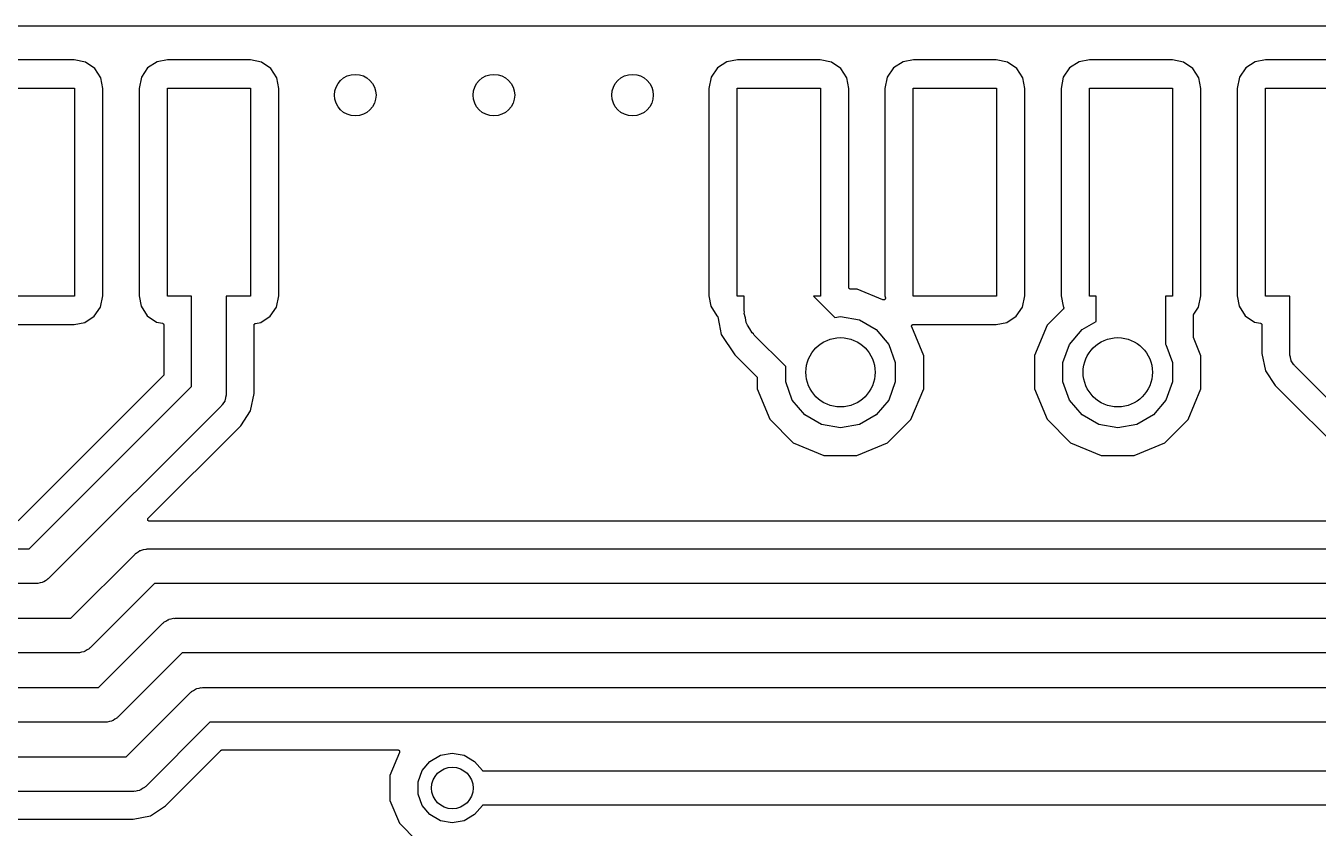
# Model space of a CAD drawing. Extents: x 0.3 to 75.7, y -92.7 to -0.5.
# Drawn here: x 27.62 to 36.95, y -61.29 to -55.5 of the extents above; entities that cross this region are included whole.
import ezdxf

# ---------------------------------------------------------------- set-up
doc = ezdxf.new("R2010")
doc.units = 0
doc.header["$MEASUREMENT"] = 0
doc.layers.add('BLACK', color=7, linetype='CONTINUOUS')

msp = doc.modelspace()

# ---------------------------------------------------------------- linework, layer by layer
at = {"layer": 'Black'}
for p, q in [((0.288, -55.5), (75.712, -55.5)), ((27.9737, -55.7458), (27.3762, -55.7458)), ((28.0543, -55.7622), (27.9737, -55.7458)), ((28.1212, -55.8078), (28.0543, -55.7622)), ((28.165, -55.876), (28.1212, -55.8078)), ((28.5028, -55.8038), (28.4572, -55.8707)), ((28.571, -55.76), (28.5028, -55.8038)), ((28.6462, -55.7458), (28.571, -55.76)), ((29.2437, -55.7458), (28.6462, -55.7458)), ((29.3243, -55.7622), (29.2437, -55.7458)), ((29.3912, -55.8078), (29.3243, -55.7622)), ((29.435, -55.876), (29.3912, -55.8078)), ((32.6128, -55.8038), (32.5672, -55.8707)), ((32.681, -55.76), (32.6128, -55.8038)), ((32.7562, -55.7458), (32.681, -55.76)), ((33.3537, -55.7458), (32.7562, -55.7458)), ((33.4343, -55.7622), (33.3537, -55.7458)), ((33.5012, -55.8078), (33.4343, -55.7622)), ((33.545, -55.876), (33.5012, -55.8078)), ((33.8828, -55.8038), (33.8372, -55.8707)), ((33.951, -55.76), (33.8828, -55.8038)), ((34.0262, -55.7458), (33.951, -55.76)), ((34.6237, -55.7458), (34.0262, -55.7458)), ((34.7043, -55.7622), (34.6237, -55.7458)), ((34.7712, -55.8078), (34.7043, -55.7622)), ((34.815, -55.876), (34.7712, -55.8078)), ((35.1528, -55.8038), (35.1072, -55.8707)), ((35.221, -55.76), (35.1528, -55.8038)), ((35.2962, -55.7458), (35.221, -55.76)), ((35.8937, -55.7458), (35.2962, -55.7458)), ((35.9743, -55.7622), (35.8937, -55.7458)), ((36.0412, -55.8078), (35.9743, -55.7622)), ((36.085, -55.876), (36.0412, -55.8078)), ((36.4228, -55.8038), (36.3772, -55.8707)), ((36.491, -55.76), (36.4228, -55.8038)), ((36.5662, -55.7458), (36.491, -55.76)), ((37.1637, -55.7458), (36.5662, -55.7458)), ((28.1792, -55.9512), (28.165, -55.876)), ((28.4572, -55.8707), (28.4408, -55.9513)), ((29.4492, -55.9512), (29.435, -55.876)), ((32.5672, -55.8707), (32.5508, -55.9513)), ((33.5592, -55.9512), (33.545, -55.876)), ((33.8372, -55.8707), (33.8208, -55.9513)), ((34.8292, -55.9512), (34.815, -55.876)), ((35.1072, -55.8707), (35.0908, -55.9513)), ((36.0992, -55.9512), (36.085, -55.876)), ((36.3772, -55.8707), (36.3608, -55.9513)), ((27.375, -55.95), (27.975, -55.95)), ((27.975, -55.95), (27.975, -57.45)), ((28.1792, -57.4487), (28.1792, -55.9512)), ((28.4408, -55.9513), (28.4408, -57.4488)), ((28.645, -57.45), (28.645, -55.95)), ((28.645, -55.95), (29.245, -55.95)), ((29.245, -55.95), (29.245, -57.45)), ((29.4492, -57.4487), (29.4492, -55.9512)), ((32.5508, -55.9513), (32.5508, -57.4488)), ((32.755, -57.45), (32.755, -55.95)), ((32.755, -55.95), (33.355, -55.95)), ((33.355, -55.95), (33.355, -57.45)), ((33.5592, -57.3871), (33.5592, -55.9512)), ((33.8208, -55.9513), (33.8208, -57.4488)), ((34.025, -57.45), (34.025, -55.95)), ((34.025, -55.95), (34.625, -55.95)), ((34.625, -55.95), (34.625, -57.45)), ((34.8292, -57.4487), (34.8292, -55.9512)), ((35.0908, -55.9513), (35.0908, -57.4488)), ((35.295, -57.45), (35.295, -55.95)), ((35.295, -55.95), (35.895, -55.95)), ((35.895, -55.95), (35.895, -57.45)), ((36.0992, -57.4487), (36.0992, -55.9512)), ((36.3608, -55.9513), (36.3608, -57.4488)), ((36.565, -57.45), (36.565, -55.95)), ((36.565, -55.95), (37.165, -55.95)), ((33.5594, -57.3882), (33.5592, -57.3871)), ((33.5594, -57.3893), (33.5594, -57.3882)), ((33.5598, -57.3904), (33.5594, -57.3893)), ((33.56, -57.3915), (33.5598, -57.3904)), ((33.5605, -57.3925), (33.56, -57.3915)), ((33.5609, -57.3936), (33.5605, -57.3925)), ((33.5616, -57.3944), (33.5609, -57.3936)), ((33.5622, -57.3954), (33.5616, -57.3944)), ((33.5631, -57.3961), (33.5622, -57.3954)), ((33.5638, -57.397), (33.5631, -57.3961)), ((33.5648, -57.3976), (33.5638, -57.397)), ((33.5657, -57.3983), (33.5648, -57.3976)), ((33.5667, -57.3987), (33.5657, -57.3983)), ((33.5677, -57.3993), (33.5667, -57.3987)), ((33.5688, -57.3995), (33.5677, -57.3993)), ((33.5699, -57.3999), (33.5688, -57.3995)), ((33.571, -57.3999), (33.5699, -57.3999)), ((33.5722, -57.4001), (33.571, -57.3999)), ((33.6199, -57.4001), (33.5722, -57.4001)), ((33.8057, -57.4773), (33.6199, -57.4001)), ((27.975, -57.45), (27.375, -57.45)), ((28.1628, -57.5293), (28.1792, -57.4487)), ((28.4408, -57.4488), (28.455, -57.524)), ((28.82, -57.45), (28.645, -57.45)), ((28.82, -58.1032), (28.82, -57.45)), ((29.245, -57.45), (29.07, -57.45)), ((29.07, -57.45), (29.07, -58.155)), ((29.4328, -57.5293), (29.4492, -57.4487)), ((32.5508, -57.4488), (32.565, -57.524)), ((32.805, -57.45), (32.755, -57.45)), ((32.805, -57.555), (32.805, -57.45)), ((33.355, -57.45), (33.305, -57.45)), ((33.305, -57.45), (33.305, -57.4514)), ((33.305, -57.4514), (33.4592, -57.6057)), ((33.8061, -57.4774), (33.8057, -57.4773)), ((33.8064, -57.4775), (33.8061, -57.4774)), ((33.8083, -57.4778), (33.8064, -57.4775)), ((33.8101, -57.4783), (33.8083, -57.4778)), ((33.8105, -57.4782), (33.8101, -57.4783)), ((33.8109, -57.4783), (33.8105, -57.4782)), ((33.8127, -57.4779), (33.8109, -57.4783)), ((33.8146, -57.4777), (33.8127, -57.4779)), ((33.8149, -57.4775), (33.8146, -57.4777)), ((33.8153, -57.4774), (33.8149, -57.4775)), ((33.8169, -57.4765), (33.8153, -57.4774)), ((33.8186, -57.4756), (33.8169, -57.4765)), ((33.8189, -57.4753), (33.8186, -57.4756)), ((33.8192, -57.4751), (33.8189, -57.4753)), ((33.8204, -57.4737), (33.8192, -57.4751)), ((33.8217, -57.4723), (33.8204, -57.4737)), ((33.8208, -57.4488), (33.8235, -57.4629)), ((33.8218, -57.4719), (33.8217, -57.4723)), ((33.822, -57.4716), (33.8218, -57.4719)), ((33.8227, -57.4699), (33.822, -57.4716)), ((33.8234, -57.4681), (33.8227, -57.4699)), ((33.8235, -57.4674), (33.8234, -57.4677)), ((33.8234, -57.4677), (33.8234, -57.4681)), ((33.8235, -57.4629), (33.8235, -57.4632)), ((33.8235, -57.4632), (33.8236, -57.4636)), ((33.8236, -57.4636), (33.8235, -57.4655)), ((33.8235, -57.4655), (33.8235, -57.4674)), ((34.625, -57.45), (34.025, -57.45)), ((34.8128, -57.5293), (34.8292, -57.4487)), ((35.0908, -57.4488), (35.105, -57.524)), ((35.345, -57.45), (35.295, -57.45)), ((35.345, -57.6329), (35.345, -57.45)), ((35.895, -57.45), (35.845, -57.45)), ((35.845, -57.45), (35.845, -57.796)), ((36.0828, -57.5293), (36.0992, -57.4487)), ((36.3608, -57.4488), (36.375, -57.524)), ((36.74, -57.45), (36.565, -57.45)), ((36.74, -57.865), (36.74, -57.45)), ((28.049, -57.64), (28.1172, -57.5962)), ((28.1172, -57.5962), (28.1628, -57.5293)), ((28.455, -57.524), (28.4988, -57.5922)), ((28.4988, -57.5922), (28.5657, -57.6378)), ((29.319, -57.64), (29.3872, -57.5962)), ((29.3872, -57.5962), (29.4328, -57.5293)), ((32.565, -57.524), (32.6088, -57.5922)), ((32.6088, -57.5922), (32.6089, -57.5922)), ((32.6089, -57.5922), (32.6092, -57.5926)), ((32.6092, -57.5926), (32.6097, -57.5928)), ((32.6097, -57.5928), (32.6108, -57.5941)), ((32.6108, -57.5941), (32.6121, -57.5954)), ((32.6121, -57.5954), (32.6123, -57.5958)), ((32.6123, -57.5958), (32.6126, -57.5962)), ((32.6126, -57.5962), (32.6133, -57.5978)), ((32.6133, -57.5978), (32.6141, -57.5994)), ((32.6141, -57.5994), (32.6141, -57.5999)), ((32.6141, -57.5999), (32.6143, -57.6004)), ((32.6143, -57.6004), (32.6243, -57.6507)), ((32.8069, -57.5658), (32.805, -57.555)), ((32.806, -57.5768), (32.8069, -57.5658)), ((32.8144, -57.6083), (32.806, -57.5768)), ((33.4592, -57.6057), (33.5, -57.5985)), ((33.5, -57.5985), (33.6373, -57.6227)), ((34.699, -57.64), (34.7672, -57.5962)), ((34.7672, -57.5962), (34.8128, -57.5293)), ((35.1064, -57.5451), (34.9916, -57.6597)), ((35.105, -57.524), (35.1081, -57.5289)), ((35.1075, -57.5435), (35.1064, -57.5451)), ((35.1088, -57.5419), (35.1075, -57.5435)), ((35.1081, -57.5289), (35.1089, -57.5308)), ((35.109, -57.5415), (35.1088, -57.5417)), ((35.1088, -57.5417), (35.1088, -57.5419)), ((35.1089, -57.5308), (35.1098, -57.5326)), ((35.1095, -57.5395), (35.109, -57.5415)), ((35.1101, -57.5376), (35.1095, -57.5395)), ((35.1098, -57.5326), (35.1098, -57.5328)), ((35.1098, -57.5328), (35.1099, -57.5331)), ((35.1099, -57.5331), (35.11, -57.5351)), ((35.11, -57.5351), (35.1101, -57.5371)), ((35.1101, -57.5371), (35.1101, -57.5373)), ((35.1101, -57.5373), (35.1101, -57.5376)), ((36.045, -57.5887), (36.0453, -57.5871)), ((36.045, -57.7452), (36.045, -57.5887)), ((36.0453, -57.5871), (36.0454, -57.5855)), ((36.0454, -57.5855), (36.0457, -57.5849)), ((36.0457, -57.5849), (36.0458, -57.5843)), ((36.0458, -57.5843), (36.0466, -57.5829)), ((36.0466, -57.5829), (36.0473, -57.5814)), ((36.0473, -57.5814), (36.0828, -57.5293)), ((36.375, -57.524), (36.4188, -57.5922)), ((36.4188, -57.5922), (36.4857, -57.6378)), ((27.5257, -57.6542), (27.9738, -57.6542)), ((27.9738, -57.6542), (28.049, -57.64)), ((28.5657, -57.6378), (28.6096, -57.6467)), ((28.6096, -57.6467), (28.6115, -57.6475)), ((28.6115, -57.6475), (28.6135, -57.6482)), ((28.6135, -57.6482), (28.6136, -57.6483)), ((28.6136, -57.6483), (28.6138, -57.6484)), ((28.6138, -57.6484), (28.6153, -57.6498)), ((28.6153, -57.6498), (28.617, -57.6511)), ((28.617, -57.6511), (28.617, -57.6513)), ((28.617, -57.6513), (28.6172, -57.6514)), ((28.6172, -57.6514), (28.6182, -57.6532)), ((28.6182, -57.6532), (28.6192, -57.655)), ((28.6192, -57.655), (28.6192, -57.6552)), ((28.6192, -57.6552), (28.6193, -57.6553)), ((28.6193, -57.6553), (28.6196, -57.6574)), ((28.6196, -57.6574), (28.62, -57.6595)), ((28.62, -57.6595), (28.62, -58.015)), ((29.27, -57.66), (29.2704, -57.6579)), ((29.27, -58.1537), (29.27, -57.66)), ((29.2704, -57.6579), (29.2707, -57.6557)), ((29.2707, -57.6557), (29.2708, -57.6556)), ((29.2708, -57.6556), (29.2719, -57.6536)), ((29.2708, -57.6556), (29.2708, -57.6556)), ((29.2719, -57.6536), (29.2729, -57.6518)), ((29.2729, -57.6518), (29.273, -57.6517)), ((29.273, -57.6517), (29.2747, -57.6502)), ((29.273, -57.6517), (29.273, -57.6517)), ((29.2747, -57.6502), (29.2764, -57.6488)), ((29.2764, -57.6488), (29.2764, -57.6488)), ((29.2764, -57.6488), (29.2765, -57.6488)), ((29.2765, -57.6488), (29.2786, -57.648)), ((29.2786, -57.648), (29.2806, -57.6472)), ((29.2806, -57.6472), (29.319, -57.64)), ((32.6243, -57.6507), (32.6395, -57.7271)), ((32.8201, -57.6405), (32.8144, -57.6083)), ((32.8256, -57.65), (32.8201, -57.6405)), ((32.8284, -57.6607), (32.8256, -57.65)), ((32.8472, -57.6874), (32.8284, -57.6607)), ((32.8635, -57.7157), (32.8472, -57.6874)), ((33.6373, -57.6227), (33.7581, -57.6924)), ((33.7581, -57.6924), (33.8477, -57.7992)), ((34.0128, -57.6677), (34.0129, -57.6663)), ((34.0129, -57.6686), (34.0128, -57.6677)), ((34.0129, -57.6649), (34.0132, -57.6641)), ((34.0129, -57.6663), (34.0129, -57.6649)), ((34.0129, -57.6694), (34.0129, -57.6686)), ((34.0134, -57.6708), (34.0129, -57.6694)), ((34.0132, -57.6641), (34.0133, -57.6633)), ((34.0133, -57.6633), (34.014, -57.662)), ((34.0137, -57.6721), (34.0134, -57.6708)), ((34.1001, -57.8812), (34.0137, -57.6721)), ((34.014, -57.662), (34.0145, -57.6607)), ((34.0145, -57.6607), (34.015, -57.66)), ((34.015, -57.66), (34.0154, -57.6592)), ((34.0154, -57.6592), (34.0165, -57.6583)), ((34.0165, -57.6583), (34.0174, -57.6572)), ((34.0174, -57.6572), (34.0181, -57.6568)), ((34.0181, -57.6568), (34.0188, -57.6562)), ((34.0188, -57.6562), (34.0201, -57.6557)), ((34.0201, -57.6557), (34.0213, -57.655)), ((34.0213, -57.655), (34.0221, -57.6548)), ((34.0221, -57.6548), (34.0229, -57.6545)), ((34.0229, -57.6545), (34.0244, -57.6544)), ((34.0244, -57.6544), (34.0257, -57.6542)), ((34.0257, -57.6542), (34.6238, -57.6542)), ((34.6238, -57.6542), (34.699, -57.64)), ((34.9916, -57.6597), (34.9001, -57.8801)), ((35.1523, -57.7992), (35.2419, -57.6924)), ((35.2419, -57.6924), (35.345, -57.6329)), ((36.4857, -57.6378), (36.5296, -57.6467)), ((36.5296, -57.6467), (36.5315, -57.6475)), ((36.5315, -57.6475), (36.5335, -57.6482)), ((36.5335, -57.6482), (36.5336, -57.6483)), ((36.5336, -57.6483), (36.5338, -57.6484)), ((36.5338, -57.6484), (36.5354, -57.6498)), ((36.5354, -57.6498), (36.537, -57.6511)), ((36.537, -57.6511), (36.537, -57.6513)), ((36.537, -57.6513), (36.5372, -57.6514)), ((36.5372, -57.6514), (36.5382, -57.6532)), ((36.5382, -57.6532), (36.5392, -57.655)), ((36.5392, -57.655), (36.5392, -57.6552)), ((36.5392, -57.6552), (36.5393, -57.6553)), ((36.5393, -57.6553), (36.5396, -57.6574)), ((36.5396, -57.6574), (36.54, -57.6595)), ((36.54, -57.6595), (36.54, -57.8637)), ((32.6395, -57.7271), (32.7377, -57.8741)), ((32.8719, -57.7228), (32.8635, -57.7157)), ((32.8782, -57.7318), (32.8719, -57.7228)), ((33.1046, -57.9581), (32.8782, -57.7318)), ((36.045, -57.7455), (36.045, -57.7452)), ((36.045, -57.7458), (36.045, -57.7455)), ((36.0454, -57.7477), (36.045, -57.7458)), ((36.0458, -57.7497), (36.0454, -57.7477)), ((36.0459, -57.7499), (36.0458, -57.7497)), ((36.046, -57.7502), (36.0459, -57.7499)), ((36.1001, -57.8812), (36.046, -57.7502)), ((32.7377, -57.8741), (32.8962, -58.0326)), ((33.8477, -57.7992), (33.8954, -57.9303)), ((34.0999, -58.1199), (34.1001, -57.8812)), ((34.9001, -57.8801), (34.8999, -58.1188)), ((35.1046, -57.9303), (35.1523, -57.7992)), ((35.845, -57.796), (35.8477, -57.7992)), ((35.8477, -57.7992), (35.8954, -57.9303)), ((36.0999, -58.1199), (36.1001, -57.8812)), ((36.54, -57.8637), (36.565, -57.9893)), ((36.741, -57.8704), (36.74, -57.865)), ((36.7405, -57.8759), (36.741, -57.8704)), ((36.7447, -57.8917), (36.7405, -57.8759)), ((33.1046, -58.0697), (33.1046, -57.9581)), ((33.8954, -57.9303), (33.8954, -58.0697)), ((35.1046, -58.0697), (35.1046, -57.9303)), ((35.8954, -57.9303), (35.8954, -58.0697)), ((36.7475, -57.9078), (36.7447, -57.8917)), ((36.7503, -57.9125), (36.7475, -57.9078)), ((36.7517, -57.9178), (36.7503, -57.9125)), ((36.7611, -57.9312), (36.7517, -57.9178)), ((36.7692, -57.9453), (36.7611, -57.9312)), ((36.7735, -57.9489), (36.7692, -57.9453)), ((36.7766, -57.9534), (36.7735, -57.9489)), ((37.56, -58.7368), (36.7766, -57.9534)), ((28.6162, -58.0242), (27.5692, -59.0712)), ((28.6165, -58.0237), (28.6162, -58.0242)), ((28.617, -58.0234), (28.6165, -58.0237)), ((28.6178, -58.0219), (28.617, -58.0234)), ((28.6188, -58.0205), (28.6178, -58.0219)), ((28.6189, -58.0199), (28.6188, -58.0205)), ((28.6192, -58.0194), (28.6189, -58.0199)), ((28.6195, -58.0178), (28.6192, -58.0194)), ((28.6199, -58.0161), (28.6195, -58.0178)), ((28.62, -58.015), (28.6199, -58.0156)), ((28.6199, -58.0156), (28.6199, -58.0161)), ((32.8962, -58.0326), (32.8965, -58.033)), ((32.8965, -58.033), (32.8969, -58.0334)), ((32.8969, -58.0334), (32.8978, -58.0349)), ((32.8978, -58.0349), (32.8987, -58.0362)), ((32.8987, -58.0362), (32.8989, -58.0368)), ((32.8989, -58.0368), (32.8992, -58.0373)), ((32.8992, -58.0373), (32.8995, -58.039)), ((32.8995, -58.039), (32.8999, -58.0406)), ((32.8999, -58.0406), (32.8999, -58.0412)), ((32.8999, -58.0412), (32.9, -58.0418)), ((32.9, -58.0418), (32.8999, -58.1188)), ((33.1523, -58.2008), (33.1046, -58.0697)), ((33.8954, -58.0697), (33.8477, -58.2008)), ((35.1523, -58.2008), (35.1046, -58.0697)), ((35.8954, -58.0697), (35.8477, -58.2008)), ((36.565, -57.9893), (36.6361, -58.0957)), ((27.6482, -59.275), (28.82, -58.1032)), ((29.07, -58.155), (29.069, -58.1604)), ((29.069, -58.1604), (29.0695, -58.1659)), ((29.245, -58.2793), (29.27, -58.1537)), ((32.8999, -58.1188), (32.991, -58.3394)), ((34.0084, -58.3403), (34.0999, -58.1199)), ((34.8999, -58.1188), (34.991, -58.3394)), ((36.0084, -58.3403), (36.0999, -58.1199)), ((36.6361, -58.0957), (37.3462, -58.8058)), ((29.0334, -58.2434), (27.7884, -59.4884)), ((29.0365, -58.2389), (29.0334, -58.2434)), ((29.0408, -58.2353), (29.0365, -58.2389)), ((29.0489, -58.2212), (29.0408, -58.2353)), ((29.0583, -58.2078), (29.0489, -58.2212)), ((29.0597, -58.2025), (29.0583, -58.2078)), ((29.0625, -58.1978), (29.0597, -58.2025)), ((29.0653, -58.1817), (29.0625, -58.1978)), ((29.0695, -58.1659), (29.0653, -58.1817)), ((33.2419, -58.3076), (33.1523, -58.2008)), ((33.8477, -58.2008), (33.7581, -58.3076)), ((35.2419, -58.3076), (35.1523, -58.2008)), ((35.8477, -58.2008), (35.7581, -58.3076)), ((29.1739, -58.3857), (29.245, -58.2793)), ((32.991, -58.3394), (33.1597, -58.5084)), ((33.3627, -58.3773), (33.2419, -58.3076)), ((33.7581, -58.3076), (33.6373, -58.3773)), ((33.8394, -58.509), (34.0084, -58.3403)), ((34.991, -58.3394), (35.1597, -58.5084)), ((35.3627, -58.3773), (35.2419, -58.3076)), ((35.7581, -58.3076), (35.6373, -58.3773)), ((35.8394, -58.509), (36.0084, -58.3403)), ((28.5068, -59.0528), (29.1739, -58.3857)), ((33.5, -58.4015), (33.3627, -58.3773)), ((33.6373, -58.3773), (33.5, -58.4015)), ((35.5, -58.4015), (35.3627, -58.3773)), ((35.6373, -58.3773), (35.5, -58.4015)), ((33.1597, -58.5084), (33.3801, -58.5999)), ((33.6188, -58.6001), (33.8394, -58.509)), ((35.1597, -58.5084), (35.3801, -58.5999)), ((35.6188, -58.6001), (35.8394, -58.509)), ((33.3801, -58.5999), (33.6188, -58.6001)), ((35.3801, -58.5999), (35.6188, -58.6001)), ((28.5031, -59.0609), (28.5032, -59.0603)), ((28.5032, -59.0626), (28.5031, -59.0609)), ((28.5032, -59.0597), (28.5038, -59.0581)), ((28.5032, -59.0603), (28.5032, -59.0597)), ((28.5032, -59.0643), (28.5032, -59.0626)), ((28.5034, -59.0648), (28.5032, -59.0643)), ((28.5034, -59.0654), (28.5034, -59.0648)), ((28.5042, -59.0669), (28.5034, -59.0654)), ((28.5038, -59.0581), (28.5042, -59.0565)), ((28.5042, -59.0565), (28.5045, -59.056)), ((28.5047, -59.0685), (28.5042, -59.0669)), ((28.5045, -59.056), (28.5047, -59.0555)), ((28.5047, -59.0555), (28.5058, -59.0542)), ((28.5051, -59.0689), (28.5047, -59.0685)), ((28.5054, -59.0695), (28.5051, -59.0689)), ((28.5066, -59.0707), (28.5054, -59.0695)), ((28.5058, -59.0542), (28.5068, -59.0528)), ((28.5076, -59.072), (28.5066, -59.0707)), ((28.5081, -59.0722), (28.5076, -59.072)), ((28.5085, -59.0726), (28.5081, -59.0722)), ((28.5101, -59.0734), (28.5085, -59.0726)), ((28.5116, -59.0742), (28.5101, -59.0734)), ((28.5121, -59.0743), (28.5116, -59.0742)), ((28.5126, -59.0746), (28.5121, -59.0743)), ((28.5143, -59.0747), (28.5126, -59.0746)), ((28.516, -59.075), (28.5143, -59.0747)), ((37.4073, -59.075), (28.516, -59.075)), ((19.5, -59.275), (27.6482, -59.275)), ((28.4572, -59.2825), (28.4733, -59.2797)), ((28.4733, -59.2797), (28.4891, -59.2755)), ((28.4891, -59.2755), (28.4946, -59.276)), ((28.4946, -59.276), (28.5, -59.275)), ((28.5, -59.275), (40.7482, -59.275)), ((27.9482, -59.775), (28.4116, -59.3116)), ((28.4116, -59.3116), (28.4161, -59.3085)), ((28.4161, -59.3085), (28.4197, -59.3042)), ((28.4197, -59.3042), (28.4338, -59.2961)), ((28.4338, -59.2961), (28.4472, -59.2867)), ((28.4472, -59.2867), (28.4525, -59.2853)), ((28.4525, -59.2853), (28.4572, -59.2825)), ((27.7, -59.525), (19.5518, -59.525)), ((27.7054, -59.524), (27.7, -59.525)), ((27.7109, -59.5245), (27.7054, -59.524)), ((27.7267, -59.5203), (27.7109, -59.5245)), ((27.7428, -59.5175), (27.7267, -59.5203)), ((27.7475, -59.5147), (27.7428, -59.5175)), ((27.7528, -59.5133), (27.7475, -59.5147)), ((27.7662, -59.5039), (27.7528, -59.5133)), ((27.7803, -59.4958), (27.7662, -59.5039)), ((27.7839, -59.4915), (27.7803, -59.4958)), ((27.7884, -59.4884), (27.7839, -59.4915)), ((28.5518, -59.525), (28.0884, -59.9884)), ((40.8, -59.525), (28.5518, -59.525)), ((19.7, -59.775), (27.9482, -59.775)), ((28.1482, -60.275), (28.6116, -59.8116)), ((28.6116, -59.8116), (28.6161, -59.8085)), ((28.6161, -59.8085), (28.6197, -59.8042)), ((28.6197, -59.8042), (28.6338, -59.7961)), ((28.6338, -59.7961), (28.6472, -59.7867)), ((28.6472, -59.7867), (28.6525, -59.7853)), ((28.6525, -59.7853), (28.6572, -59.7825)), ((28.6572, -59.7825), (28.6733, -59.7797)), ((28.6733, -59.7797), (28.6891, -59.7755)), ((28.6891, -59.7755), (28.6946, -59.776)), ((28.6946, -59.776), (28.7, -59.775)), ((28.7, -59.775), (40.9482, -59.775)), ((28, -60.025), (19.7518, -60.025)), ((28.0054, -60.024), (28, -60.025)), ((28.0109, -60.0245), (28.0054, -60.024)), ((28.0267, -60.0203), (28.0109, -60.0245)), ((28.0428, -60.0175), (28.0267, -60.0203)), ((28.0475, -60.0147), (28.0428, -60.0175)), ((28.0528, -60.0133), (28.0475, -60.0147)), ((28.0662, -60.0039), (28.0528, -60.0133)), ((28.0803, -59.9958), (28.0662, -60.0039)), ((28.0839, -59.9915), (28.0803, -59.9958)), ((28.0884, -59.9884), (28.0839, -59.9915)), ((28.7518, -60.025), (28.2884, -60.4884)), ((41, -60.025), (28.7518, -60.025)), ((19.9, -60.275), (28.1482, -60.275)), ((28.8161, -60.3085), (28.8197, -60.3042)), ((28.8197, -60.3042), (28.8338, -60.2961)), ((28.8338, -60.2961), (28.8472, -60.2867)), ((28.8472, -60.2867), (28.8525, -60.2853)), ((28.8525, -60.2853), (28.8572, -60.2825)), ((28.8572, -60.2825), (28.8733, -60.2797)), ((28.8733, -60.2797), (28.8891, -60.2755)), ((28.8891, -60.2755), (28.8946, -60.276)), ((28.8946, -60.276), (28.9, -60.275)), ((28.9, -60.275), (41.0982, -60.275)), ((28.3482, -60.775), (28.8116, -60.3116)), ((28.8116, -60.3116), (28.8161, -60.3085)), ((28.2839, -60.4915), (28.2803, -60.4958)), ((28.2884, -60.4884), (28.2839, -60.4915)), ((28.2, -60.525), (19.9518, -60.525)), ((28.2054, -60.524), (28.2, -60.525)), ((28.2109, -60.5245), (28.2054, -60.524)), ((28.2267, -60.5203), (28.2109, -60.5245)), ((28.2428, -60.5175), (28.2267, -60.5203)), ((28.2475, -60.5147), (28.2428, -60.5175)), ((28.2528, -60.5133), (28.2475, -60.5147)), ((28.2662, -60.5039), (28.2528, -60.5133)), ((28.2803, -60.4958), (28.2662, -60.5039)), ((28.9518, -60.525), (28.4884, -60.9884)), ((41.15, -60.525), (28.9518, -60.525)), ((28.6307, -61.1289), (29.0308, -60.7288)), ((29.0308, -60.7288), (29.0313, -60.7285)), ((29.0313, -60.7285), (29.0316, -60.728)), ((29.0316, -60.728), (29.0331, -60.7272)), ((29.0331, -60.7272), (29.0345, -60.7262)), ((29.0345, -60.7262), (29.0351, -60.7261)), ((29.0351, -60.7261), (29.0356, -60.7258)), ((29.0356, -60.7258), (29.0372, -60.7255)), ((29.0372, -60.7255), (29.0389, -60.725)), ((29.0389, -60.725), (29.0394, -60.7251)), ((29.0394, -60.7251), (29.04, -60.725)), ((29.04, -60.725), (30.3075, -60.725)), ((30.3195, -60.743), (30.2501, -60.9101)), ((30.3075, -60.725), (30.3089, -60.7252)), ((30.3089, -60.7252), (30.3103, -60.7253)), ((30.3103, -60.7253), (30.3111, -60.7256)), ((30.3111, -60.7256), (30.3119, -60.7258)), ((30.3119, -60.7258), (30.3131, -60.7265)), ((30.3131, -60.7265), (30.3145, -60.727)), ((30.3145, -60.727), (30.3151, -60.7276)), ((30.3151, -60.7276), (30.3158, -60.728)), ((30.3158, -60.728), (30.3167, -60.7291)), ((30.3167, -60.7291), (30.3178, -60.7301)), ((30.3178, -60.7301), (30.3182, -60.7308)), ((30.3182, -60.7308), (30.3187, -60.7315)), ((30.3187, -60.7315), (30.3192, -60.7328)), ((30.3192, -60.7328), (30.3199, -60.7341)), ((30.3198, -60.7416), (30.3195, -60.743)), ((30.3203, -60.7403), (30.3198, -60.7416)), ((30.3199, -60.7341), (30.32, -60.7349)), ((30.32, -60.7349), (30.3203, -60.7357)), ((30.3203, -60.7357), (30.3203, -60.7372)), ((30.3203, -60.7372), (30.3204, -60.7386)), ((30.3204, -60.7386), (30.3203, -60.7394)), ((30.3203, -60.7394), (30.3203, -60.7403)), ((30.5387, -60.8078), (30.6142, -60.7642)), ((30.6142, -60.7642), (30.7, -60.749)), ((30.7, -60.749), (30.7858, -60.7642)), ((30.7858, -60.7642), (30.8613, -60.8078)), ((20.1, -60.775), (28.3482, -60.775)), ((30.4827, -60.8745), (30.5387, -60.8078)), ((30.8613, -60.8078), (30.9173, -60.8745)), ((30.2501, -60.9101), (30.2499, -61.0891)), ((30.4529, -60.9564), (30.4827, -60.8745)), ((30.4529, -61.0436), (30.4529, -60.9564)), ((30.9173, -60.8745), (30.9175, -60.875)), ((30.9175, -60.875), (41.2482, -60.875)), ((28.4, -61.025), (20.1518, -61.025)), ((28.4054, -61.024), (28.4, -61.025)), ((28.4109, -61.0245), (28.4054, -61.024)), ((28.4267, -61.0203), (28.4109, -61.0245)), ((28.4428, -61.0175), (28.4267, -61.0203)), ((28.4475, -61.0147), (28.4428, -61.0175)), ((28.4528, -61.0133), (28.4475, -61.0147)), ((28.4662, -61.0039), (28.4528, -61.0133)), ((28.4803, -60.9958), (28.4662, -61.0039)), ((28.4839, -60.9915), (28.4803, -60.9958)), ((28.4884, -60.9884), (28.4839, -60.9915)), ((30.4827, -61.1255), (30.4529, -61.0436)), ((28.5243, -61.2), (28.6307, -61.1289)), ((30.2499, -61.0891), (30.3183, -61.2546)), ((30.5387, -61.1922), (30.4827, -61.1255)), ((30.9173, -61.1255), (30.8613, -61.1922)), ((30.9175, -61.125), (30.9173, -61.1255)), ((41.3, -61.125), (30.9175, -61.125)), ((20.24, -61.225), (28.3987, -61.225)), ((28.3987, -61.225), (28.5243, -61.2)), ((30.6142, -61.2358), (30.5387, -61.1922)), ((30.7, -61.251), (30.6142, -61.2358)), ((30.7858, -61.2358), (30.7, -61.251)), ((30.8613, -61.1922), (30.7858, -61.2358)), ((30.3183, -61.2546), (30.4448, -61.3813))]:
    msp.add_line(p, q, dxfattribs=at)
for centre, radius in [((30, -56), 0.15), ((31, -56), 0.15), ((32, -56), 0.15), ((33.5, -58), 0.25), ((35.5, -58), 0.25), ((30.7, -61), 0.15)]:
    msp.add_circle(centre, radius, dxfattribs=at)

doc.saveas('drawing.dxf')
